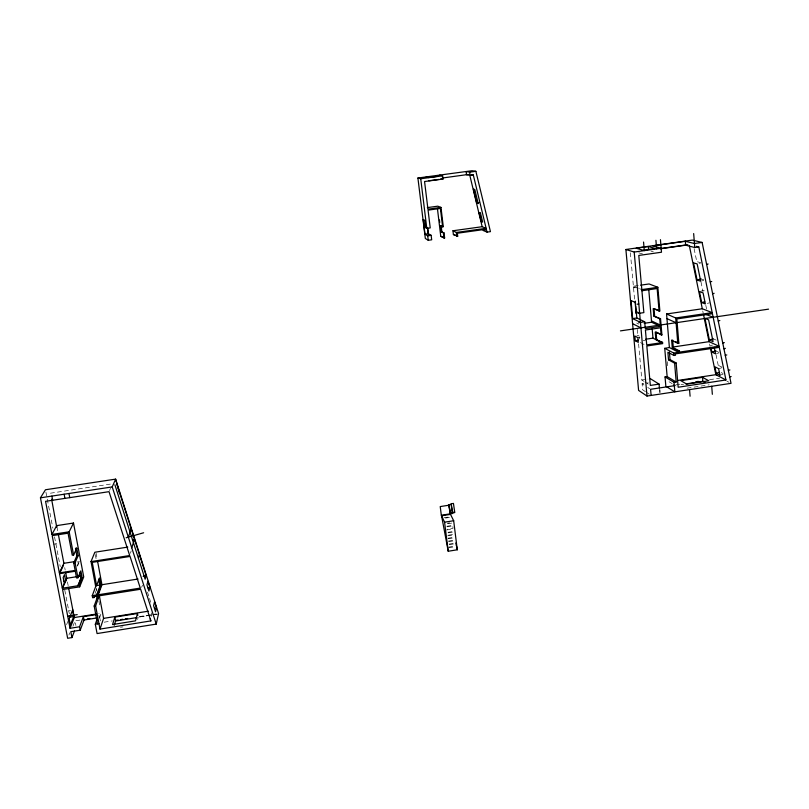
<?xml version="1.0" encoding="UTF-8"?>
<svg xmlns="http://www.w3.org/2000/svg" width="809" height="809" viewBox="0 0 809 809"><rect width="100%" height="100%" fill="white"/><g stroke="black" fill="none" stroke-linecap="round" stroke-linejoin="round"><path stroke-width="0.61" stroke-dasharray="4.04 3.03" d="M151.303 616.347L151.627 612.929M137.621 619.482L138.177 617.368M130.441 553.235L131.179 550.939M99.558 617.985L101.176 613.252L98.738 613.647M95.149 593.3L96.817 588.821M68.927 634.994L69.786 632.81M72.911 626.287L74.61 621.969M66.611 624.599L67.905 621.413M77.603 565.906L78.999 562.72M76.997 566.189L78.847 561.942M109.508 490.547L110.499 488.292M141.595 587.263L142.546 585.281M716.592 353.563L718.625 352.997M718.604 368.682L721.679 367.822M720.961 374.87L723.013 374.304M710.535 345.605L712.547 345.038M701.696 280.956L703.699 280.399M700.432 291.341L703.415 290.512L706.176 291.473M707.359 303.395L709.372 302.839M699.148 263.38L701.13 262.834M448.479 547.127L455.255 546.045M448.742 547.703L455.528 546.621M68.421 610.896L70.484 610.562M79.949 620.099L75.035 620.887L75.915 625.509M139.522 616.569L151.425 614.668M152.618 614.476L156.188 613.91M447.428 523.19L449.673 522.836M447.68 523.726L452.17 523.019M446.861 526.255L452.464 525.375L452.727 525.911L453.03 528.358L447.417 529.248M447.114 526.801L452.727 525.911M446.548 529.976L453.293 528.904M447.984 532.292L452.484 531.584M448.247 532.848L453.869 531.958M448.53 535.143L454.152 534.243M447.66 535.871L454.425 534.8M447.953 538.207L453.586 537.307M448.206 538.764L453.849 537.874M448.499 541.069L454.132 540.169M448.762 541.636L454.405 540.736M449.066 544.083L453.576 543.365M449.319 544.649L453.839 543.931M104.189 622.182L112.279 620.908M120.511 627.278L122.938 626.894M77.088 562.022L79.464 561.658M444.09 517.74L449.683 516.86M445.466 518.094L449.946 517.386M53.515 544.245L56.681 543.759M675.849 384.781L682.098 383.84M709.584 379.694L719.575 378.187M681.117 384.639L683.534 384.275M687.094 388.168L709.149 384.831M50.451 493.197L112.471 483.792M638.594 343.886L641.84 379.997L647.958 379.077M645.461 391.667L642.629 389.786L642.093 383.779L648.262 382.849M636.916 335.725L638.979 335.422M637.866 337.646L639.959 337.343M643.135 340.69L645.521 340.336M638.22 285.516L633.396 286.214L638.402 288.226M635.975 286.973L633.498 287.337L636.228 288.439M697.479 261.792L700.22 262.581M650.982 251.114L653.318 251.801M638.827 252.843L643.357 254.228M701.029 278.943L703.779 279.833M639.545 288.682L641.82 289.592M713.407 338.86L716.208 340.114M715.904 350.944L718.705 352.269M636.713 323.054L638.827 324.106M718.938 365.658L721.85 367.114M721.213 372.565L723.094 373.536M726.947 381.201L728.98 382.273M640.485 342.541L644.712 344.836M669.094 381.777L672.117 383.597M673.128 384.204L676.152 386.024M641.84 379.997L643.964 381.352M645.026 382.03L648.211 384.073M642.093 383.779L643.974 385.003M647.746 387.45L649.637 388.674M646.401 392.294L649.233 394.175M147.481 592.148L148.977 596.799M149.503 598.448L151.03 603.221M694.112 248.717L696.903 262.258M700.978 281.957L703.011 291.796M705.812 305.337L706.57 309.028M715.995 354.595L718.281 365.678M702.768 311L703.243 313.326M709.544 343.987L710.049 346.444M56.893 526.801L57.833 531.665M64.72 567.625L65.175 569.991M67.481 581.984L68.168 585.595M45.941 492.236L52.858 528.176M54.527 536.852L60.25 566.603M64.781 590.155L69.311 613.697M99.011 615.305L99.436 617.54M96.049 552.992L97.181 559.09M95.3 554.65L96.2 559.484M96.473 588.052L96.918 590.459M98.941 601.259L99.608 604.859M99.638 616.943L100.508 621.575M639.09 336.584L639.302 338.92M633.851 286.396L633.953 287.519M630.383 252.823L634.711 300.887M637.29 329.405L637.836 335.462M667.385 361.684L667.809 366.71M151.334 615.062L138.228 617.166L151.334 615.062M157.29 614.112L152.527 614.88L157.29 614.112"/><path stroke-width="1.21" d="M96.868 619.775L95.32 624.245L97.07 633.558L156.228 624.103L158.574 613.525L115.616 479.13L45.466 489.758L40.45 497.818L67.643 638.281L71.93 637.583L74.458 631.03M156.461 607.913L155.561 611.806L153.609 605.688L154.519 601.835L156.461 607.913L154.519 608.459M149.867 587.314L148.917 591.055L146.945 584.897L147.916 581.206L149.867 587.314L147.916 587.87M137.479 613.495L135.518 620.847L112.542 624.558L114.858 617.115L137.479 613.495L137.833 615.427M116.607 483.276L146.126 575.583L145.135 579.234L114.898 484.763M138.379 558.119L139.421 554.62M114.251 625.226L115.748 620.351L118.134 620.018M131.756 547.814L134.516 539.279L132.443 539.765M150.241 618.905L150.858 620.908L99.992 629.099L103.582 618.369L99.244 595.141M128.338 537.156L131.169 528.823M678.104 353.482L678.438 351.116L672.299 347.961L671.662 340.296L672.694 340.144L673.331 347.809L679.479 350.954L679.58 352.097L719.059 346.232L712.426 313.72L676.83 318.928L678.842 343.188L677.79 343.34L671.662 340.296M99.992 629.099L95.624 605.81L98.496 597.831L98.061 595.505M98.122 593.776L100.963 585.989L99.467 577.96L96.595 585.615L92.256 562.356L130.057 556.44L140.291 588.092L98.304 594.757L98.122 593.776L97.07 593.948L97.252 594.918L92.246 595.717L92.63 597.76L94.066 597.538L94.896 595.293M97.535 623.881L94.178 606.032L97.08 598.053L96.645 595.727M98.304 594.757L101.944 584.715L97.636 561.527M97.07 593.948L99.932 586.151L98.647 579.274M97.252 594.918L100.923 584.887M71.93 637.583L70.798 631.698L80.222 630.181L84.025 620.007L83.388 616.66L96.433 614.577M92.246 595.717L96.018 585.655M80.222 630.181L79.575 626.763L83.388 616.66M79.575 626.763L70.039 628.3L74.286 617.56L68.634 588.001M70.039 628.3L69.716 626.631L73.973 615.922M69.716 626.631L68.492 620.23L72.78 609.652M99.699 585.079L95.543 585.787L91.023 561.588L94.845 552.234L127.782 547.096M68.492 620.23L62.566 589.539L79.666 586.838L83.731 576.948L73.498 523.039L56.67 525.628L51.948 534.446L69.169 531.796L73.498 523.039M79.666 586.838L79.292 584.927L82.205 577.899L80.87 570.83L77.937 577.757L76.572 577.97L75.288 571.225L59.522 573.702L62.313 588.214L78.048 585.726L81.234 578.051M78.048 585.726L80.86 578.111L79.747 572.216M156.228 624.103L112.229 486.917L115.616 479.13L119.621 493.621M77.937 577.757L75.055 562.71L78.18 555.682L76.754 548.128L75.429 548.33M65.63 572.357L66.763 578.283L62.313 588.214L65.701 581.074L64.477 574.693L63.173 577.525L64.417 583.946M76.754 548.128L73.599 555.035L72.254 555.247L68.057 533.202L52.181 535.649L59.37 572.914L75.136 570.436L73.71 562.912L76.855 555.884L75.631 549.412M66.095 580.184L66.601 578.647M59.522 573.702L63.537 565.137M59.37 572.914L63.891 563.297L58.299 534.102M126.113 537.793L143.618 532.767M143.163 576.423L146.126 575.583M723.924 348.77L725.37 348.366M725.279 355.363L726.806 354.939M728.353 370.37L729.91 369.935M729.698 376.923L731.134 376.519M718.23 321.001L719.848 320.556M722.75 343.036L724.328 342.601M710.969 347.759L711.859 352.067L715.904 350.944M719.252 372.362L716.198 373.212L719.939 375.164M710.211 281.906L711.748 281.481M712.638 293.718L714.125 293.303M709.372 339.972L713.073 341.651L708.613 319.868L704.942 318.372L709.372 339.972L713.407 338.86M706.631 264.401L708.138 263.987M697.065 280.035L700.705 281.229L697.156 263.926L693.546 262.874L697.065 280.035L701.029 278.943M701.696 302.566L705.347 303.941L703.092 292.898L699.441 291.614L701.696 302.566L704.679 301.747M476.754 203.14L478.19 203.575L474.802 189.488L473.386 189.144L476.754 203.14L478.908 202.563M664.735 348.325L669.397 347.536L678.529 352.259L673.766 353.068L664.735 348.325L667.142 376.62L676.182 381.969L674.615 363.18L668.527 359.843L667.89 352.259L673.968 355.485L675.495 355.252L675.384 353.887L719.292 347.354L725.936 379.967L678.164 387.238L676.142 362.948L670.034 359.621L668.527 359.843M94.178 606.032L95.624 605.81M450.512 514.362L441.562 515.768L448.216 551.242L457.277 549.796L453.677 520.743L449.986 513.3L448.914 504.674L451.321 504.3L452.656 513.462L441.32 515.242L440.227 506.576L449.177 505.17L450.259 513.836L449.986 513.321L454.779 512.572L453.444 503.42L451.048 503.795L452.393 512.946M67.703 616.134L77.209 614.618M69.625 617.176L73.74 616.519L72.547 610.239M74.286 617.56L96.291 614.041M87.332 618.915L89.799 618.521M84.025 620.007L97.06 617.914M103.582 618.369L148.36 611.189M120.511 619.633L122.887 619.259M125.264 618.875L127.64 618.491M95.32 624.245L98.971 623.658M136.994 617.56L115.566 620.999L114.858 617.115M80.86 578.111L82.205 577.899M63.618 581.408L65.701 581.074M441.32 515.242L444.576 522.169L453.677 520.743M77.937 585.14L79.292 584.927M101.944 584.715L138.026 579.022M99.932 586.151L100.963 585.989M97.08 598.053L98.496 597.831M76.855 555.884L78.18 555.682M63.891 563.297L74.57 561.628M73.71 562.912L75.055 562.71M91.023 561.588L129.703 555.54L109.013 491.67L45.567 501.327L51.948 534.446M452.12 512.431L454.516 512.057M66.763 578.283L76.228 576.787M78.594 576.423L80.961 576.048M677.709 380.473L715.854 374.688L725.936 379.967M659.406 387.956L659.072 384.113L650.325 385.428L646.826 345.989L662.672 343.643L662.561 342.349L655.856 339.436L655.219 332.084L661.924 334.896L660.538 318.665L653.844 316.097L653.207 308.644L659.891 311.101L657.859 287.286L649.081 283.959L640.627 285.173M702.546 377.348L680.784 380.645L686.76 384.123L708.826 380.776L702.546 377.348L702.869 381.352L704.963 382.515M695.841 381.767L698.339 381.383M685.951 383.911L702.869 381.352M674.332 385.711L650.578 389.291L651.124 395.429M646.998 396.056L731.023 383.345L702.121 242.437L692.332 240.101L625.893 249.496L638.594 390.393L646.998 396.056L634.205 252.054L625.893 249.496M40.45 497.818L112.229 486.917M674.615 363.18L676.142 362.948M665.049 376.933L674.039 382.283L674.848 391.839L665.847 386.287L665.049 376.933L667.142 376.62M674.039 382.283L676.182 381.969M635.257 340.7L638.291 342.359L637.866 337.646L634.843 336.028L635.257 340.7L638.372 340.235M645.622 339.224L652.984 338.142L661.772 342.662L655.856 339.436M661.752 342.47L662.561 342.349M661.772 342.662L646.735 344.887L645.41 330.021L660.498 327.807L661.115 335.017M672.916 347.021L709.058 341.661L719.059 346.232M672.299 347.961L673.331 347.809M678.438 351.116L679.479 350.954M638.038 313.467L643.863 312.618L638.786 255.452L661.499 252.226L660.437 239.666M639.636 313.235L635.965 311.526L635.146 302.364L631.04 300.543L632.668 318.584L636.814 317.977L644.682 321.77L645.289 328.606L660.377 326.391L659.729 318.786L653.844 316.097M669.397 347.536L666.565 313.983L702.303 308.765L712.203 312.628L698.814 246.937L696.387 246.33M659.729 318.786L660.538 318.665M638.847 322.629L644.682 321.77M666.565 313.983L675.687 317.967L712.203 312.628M644.217 323.307L651.599 322.225L660.377 326.391M620.442 330.881L768.55 309.149M641.82 289.592L657.859 287.286M641.921 290.744L657.141 288.55L659.082 311.222M637.027 304.245L638.817 303.982M648.312 246.523L636.218 248.232L643.013 250.244L655.31 248.505L648.312 246.523L648.565 249.455M702.121 242.437L694.446 243.519L685.334 241.294L652.732 245.896L661.155 248.242L634.205 252.054M660.366 248.575L687.852 244.682M660.306 248.788L685.648 245.198L694.759 247.514L698.814 246.937M485.309 230.13L483.074 230.444L487.038 232.112L490.446 231.637L475.884 171.316L472.072 170.719L417.909 178.02L425.322 238.453L428.254 240.283L431.693 239.798L431.146 235.338L427.708 235.823L424.988 234.195L423.178 219.482L424.614 220.21L425.524 227.673L426.798 228.381L430.236 227.905L428.062 210.138L440.42 208.439L442.624 226.854L443.292 226.763L440.976 207.417L437.8 206.174L427.334 207.61M424.988 234.195L428.365 233.72L431.146 235.338M487.038 232.112L486.34 229.21L457.348 233.235L457.702 236.188L453.404 234.559L452.959 230.757L456.387 232.446L486.128 228.32L473.305 174.946L471.425 174.613M437.406 208.388L440.763 236.309L444.637 238.008L444.02 232.911L441.218 231.87L440.49 225.792L442.624 226.854M453.404 234.559L457.702 236.188M440.763 236.309L444.637 238.008M452.959 230.757L482.174 226.712L486.128 228.32M441.218 231.87L444.02 232.911M440.976 207.417L427.951 209.197L424.563 181.529L442.998 179.042L442.614 175.806L439.57 175.159M417.909 178.02L420.731 178.759L442.614 175.806M473.305 174.946L470.019 175.391L466.51 174.754L466.146 171.579L469.645 172.155L475.884 171.316M442.361 178.01L468.32 174.451M428.871 180.771L438.852 179.416M435.96 175.644L438.468 176.2L428.477 177.545L426.11 176.979M440.966 178.577L442.998 179.042M705.448 314.205L713.154 317.28M658.91 310.676L654.006 308.532L654.643 315.985M666.96 318.635L676.081 322.72M651.488 320.9L660.265 325.036M711.859 352.067L715.571 353.846L714.236 347.324M632.668 318.584L640.455 322.387M661.924 334.896L656.018 331.973L656.645 339.315M675.768 341.671L678.842 343.188M632.577 323.661L640.94 327.878M650.396 378.703L659.072 384.113M448.914 504.674L450.138 512.835L449.875 512.319M455.831 543.001L456.387 545.863M457.277 549.796L456.66 546.439M150.858 620.908L140.655 589.235L93.905 596.658L94.066 597.538M469.847 175.502L482.174 226.712M719.959 375.275L718.604 368.682L714.883 366.79L716.582 375.073M689.359 245.734L702.303 308.765M703.496 314.549L709.058 341.661M710.302 347.668L715.854 374.688M51.867 496.079L52.666 500.245M51.604 499.204L56.721 527.124L56.499 525.951M69.149 618.602L70.373 624.983M64.133 494.218L64.922 498.384M69.169 531.796L73.599 555.035M68.967 493.49L69.756 497.646M444.576 522.169L448.216 551.242M427.617 227.592L428.365 233.72M427.506 228.269L428.254 234.347M420.731 178.759L426.798 228.381M427.708 235.823L428.254 240.283M443.362 233.002L443.969 238.099M441.148 225.701L441.876 231.778M439.459 219.947L439.752 222.455M456.387 232.446L456.842 236.309M469.645 172.155L470.019 175.391M635.298 301.14L635.51 303.547M635.732 305.954L636.814 317.977M635.601 310.737L635.823 313.204M643.549 242.053L644.298 250.628M659.659 389.807L659.871 392.335M648.697 288.884L651.599 322.225M652.145 328.454L652.984 338.142M673.766 353.068L673.968 355.485M669.397 352.036L670.034 359.621M655.917 240.303L656.645 248.879M675.687 317.967L677.79 343.34M685.334 241.294L685.648 245.198M689.541 389.625L690.087 396.218M693.667 233.568L694.759 247.514M711.718 386.267L712.345 394.307M480.475 213.091L479.029 212.585L481.183 221.535L482.649 222.101L480.475 213.091"/></g></svg>
